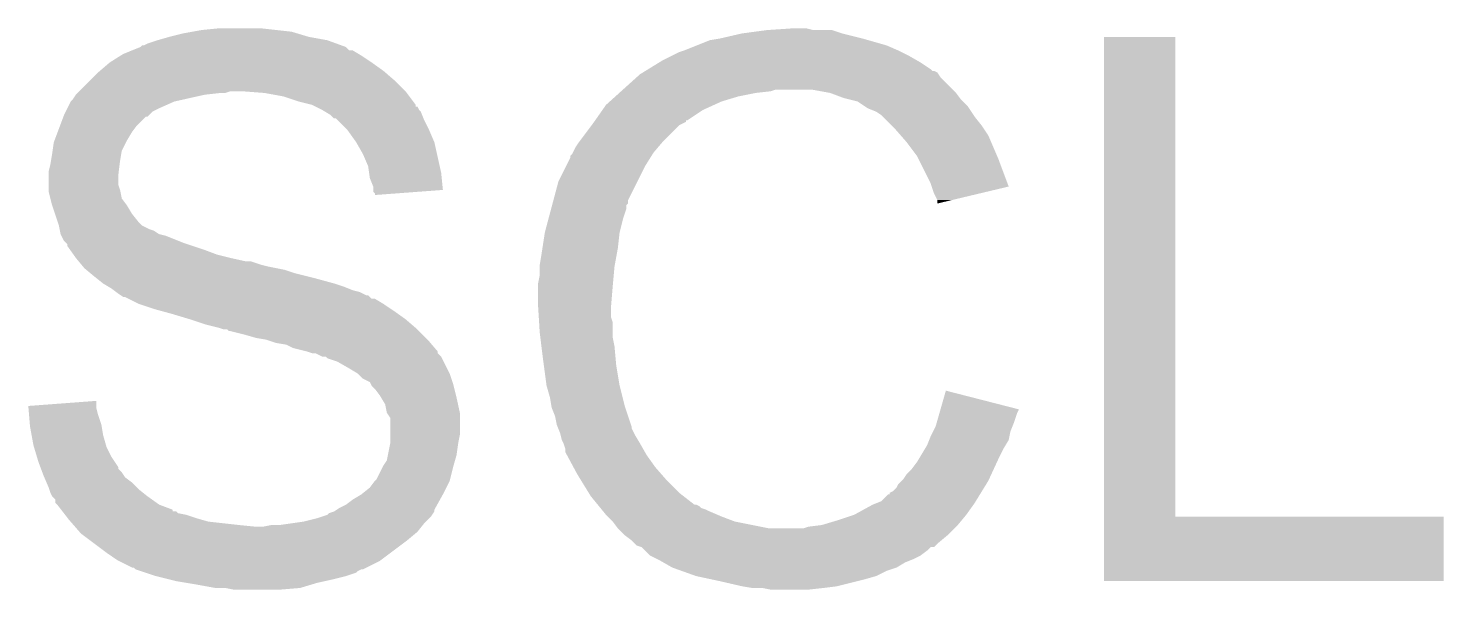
# Model space of a CAD drawing. Extents: x -1.4 to 24.2, y -3.9 to 40.3.
# Drawn here: x 19.101 to 21.217, y 25.489 to 26.327 of the extents above; entities that cross this region are included whole.
import ezdxf

# ---------------------------------------------------------------- set-up
doc = ezdxf.new("R2010")
doc.units = 0
doc.layers.add('USBI2CCLICK_V102A_GTO', color=14, linetype='CONTINUOUS')

msp = doc.modelspace()

# ---------------------------------------------------------------- linework, layer by layer
at = {"layer": 'USBI2CCLICK_V102A_GTO'}
for points in [[(19.33194, 26.31948), (19.345908, 26.32202), (19.502968, 26.31948), (19.494502, 26.32202)], [(19.345908, 26.32202), (19.359878, 26.32456), (19.494502, 26.32202), (19.471642, 26.32456)], [(19.359878, 26.32456), (19.385278, 26.3271), (19.471642, 26.32456), (19.44878, 26.3271)], [(20.167614, 26.319482), (20.205684, 26.324558), (20.31746, 26.319482), (20.302222, 26.324558)], [(20.205684, 26.324558), (20.2057, 26.32456), (20.302222, 26.324558), (20.274282, 26.32456)], [(20.2057, 26.32456), (20.243798, 26.3271), (20.274282, 26.32456), (20.264118, 26.3271)], [(19.26844, 26.299164), (19.270986, 26.3017), (19.57576, 26.299164), (19.568786, 26.3017)], [(19.270986, 26.3017), (19.273524, 26.301702), (19.568786, 26.3017), (19.56878, 26.301702)], [(19.273524, 26.301702), (19.278602, 26.30424), (19.56878, 26.301702), (19.561802, 26.30424)], [(19.278602, 26.30424), (19.293834, 26.309318), (19.561802, 26.30424), (19.54784, 26.309318)], [(19.293834, 26.309318), (19.29384, 26.30932), (19.54784, 26.309318), (19.54783, 26.30932)], [(19.29384, 26.30932), (19.31162, 26.3144), (19.54783, 26.30932), (19.5199, 26.3144)], [(19.31162, 26.3144), (19.33194, 26.31948), (19.5199, 26.3144), (19.502968, 26.31948)], [(20.08124, 26.29408), (20.10029, 26.3017), (20.40128, 26.29408), (20.383502, 26.3017)], [(20.10029, 26.3017), (20.119342, 26.30932), (20.383502, 26.3017), (20.356832, 26.30932)], [(20.119342, 26.30932), (20.13458, 26.31186), (20.356832, 26.30932), (20.34794, 26.31186)], [(20.13458, 26.31186), (20.1676, 26.31948), (20.34794, 26.31186), (20.317468, 26.31948)], [(20.1676, 26.31948), (20.167614, 26.319482), (20.317468, 26.31948), (20.31746, 26.319482)], [(20.708622, 25.59812), (20.70864, 26.314378), (20.815322, 25.59812), (20.8153, 26.314378)], [(20.70864, 26.314378), (20.708642, 26.3144), (20.8153, 26.314378), (20.708642, 26.3144)], [(19.222722, 26.2763), (19.238978, 26.286462), (19.61388, 26.2763), (19.59864, 26.286462)], [(19.238978, 26.286462), (19.24304, 26.289), (19.59864, 26.286462), (19.59441, 26.289)], [(19.24304, 26.289), (19.25573, 26.294078), (19.59441, 26.289), (19.585944, 26.294078)], [(19.25573, 26.294078), (19.255734, 26.29408), (19.585944, 26.294078), (19.580866, 26.29408)], [(19.255734, 26.29408), (19.26842, 26.299156), (19.580866, 26.29408), (19.57578, 26.299156)], [(19.26842, 26.299156), (19.26844, 26.299164), (19.57578, 26.299156), (19.57576, 26.299164)], [(20.044092, 26.2763), (20.04822, 26.27884), (20.4343, 26.2763), (20.429856, 26.27884)], [(20.04822, 26.27884), (20.06346, 26.28646), (20.429856, 26.27884), (20.416518, 26.28646)], [(20.06346, 26.28646), (20.073622, 26.29154), (20.416518, 26.28646), (20.40636, 26.29154)], [(20.073622, 26.29154), (20.08124, 26.29408), (20.40636, 26.29154), (20.40128, 26.29408)], [(19.192242, 26.248362), (19.20494, 26.26106), (19.64944, 26.248362), (19.634624, 26.26106)], [(19.20494, 26.26106), (19.207902, 26.2636), (19.634624, 26.26106), (19.63166, 26.2636)], [(19.207902, 26.2636), (19.222722, 26.2763), (19.63166, 26.2636), (19.61388, 26.2763)], [(20.009552, 26.253438), (20.015202, 26.258522), (20.464782, 26.253438), (20.461392, 26.258522)], [(20.015202, 26.258522), (20.019318, 26.261056), (20.461392, 26.258522), (20.4597, 26.261056)], [(20.019318, 26.261056), (20.02345, 26.263598), (20.4597, 26.261056), (20.454624, 26.263598)], [(20.02345, 26.263598), (20.023454, 26.2636), (20.454624, 26.263598), (20.452086, 26.2636)], [(20.023454, 26.2636), (20.027578, 26.266138), (20.452086, 26.2636), (20.449542, 26.266138)], [(20.027578, 26.266138), (20.044092, 26.2763), (20.449542, 26.266138), (20.4343, 26.2763)], [(19.177, 26.23312), (19.192242, 26.248362), (19.66468, 26.23312), (19.64944, 26.248362)], [(19.9898, 26.23566), (20.009552, 26.253438), (20.48256, 26.23566), (20.464782, 26.253438)], [(19.15922, 26.20772), (19.1643, 26.217878), (19.29638, 26.20772), (19.319238, 26.217878)], [(19.1643, 26.217878), (19.164302, 26.21788), (19.319238, 26.217878), (19.319246, 26.21788)], [(19.164302, 26.21788), (19.16684, 26.22042), (19.319246, 26.21788), (19.330674, 26.22042)], [(19.16684, 26.22042), (19.17192, 26.22804), (19.330674, 26.22042), (19.36496, 26.22804)], [(19.17192, 26.22804), (19.171922, 26.228042), (19.36496, 26.22804), (19.364978, 26.228042)], [(19.171922, 26.228042), (19.17446, 26.23058), (19.364978, 26.228042), (19.38782, 26.23058)], [(19.17446, 26.23058), (19.176998, 26.233118), (19.395436, 26.23058), (19.403058, 26.233118)], [(19.176998, 26.233118), (19.177, 26.23312), (19.403058, 26.233118), (19.420842, 26.23312)], [(19.420868, 26.233118), (19.420842, 26.23312), (19.66468, 26.233118), (19.66468, 26.23312)], [(19.45386, 26.23058), (19.420868, 26.233118), (19.666584, 26.23058), (19.66468, 26.233118)], [(19.4818, 26.2255), (19.45386, 26.23058), (19.670394, 26.2255), (19.666584, 26.23058)], [(19.504662, 26.21788), (19.4818, 26.2255), (19.676108, 26.21788), (19.670394, 26.2255)], [(19.524978, 26.212802), (19.504662, 26.21788), (19.679916, 26.212802), (19.676108, 26.21788)], [(19.964402, 26.2128), (19.970046, 26.21788), (20.125944, 26.2128), (20.13712, 26.21788)], [(19.970046, 26.21788), (19.978512, 26.2255), (20.13712, 26.21788), (20.16252, 26.2255)], [(19.978512, 26.2255), (19.984156, 26.23058), (20.16252, 26.2255), (20.187922, 26.23058)], [(19.984156, 26.23058), (19.986978, 26.23312), (20.187922, 26.23058), (20.210778, 26.23312)], [(19.986978, 26.23312), (19.989798, 26.235658), (20.210778, 26.23312), (20.218398, 26.235658)], [(19.989798, 26.235658), (19.9898, 26.23566), (20.218398, 26.235658), (20.271738, 26.23566)], [(20.299678, 26.23058), (20.271738, 26.23566), (20.48764, 26.23058), (20.48256, 26.23566)], [(20.299684, 26.230578), (20.299678, 26.23058), (20.48764, 26.230578), (20.48764, 26.23058)], [(20.319998, 26.222962), (20.299684, 26.230578), (20.493356, 26.222962), (20.48764, 26.230578)], [(20.330166, 26.22042), (20.319998, 26.222962), (20.495262, 26.22042), (20.493356, 26.222962)], [(20.340318, 26.217882), (20.330166, 26.22042), (20.4978, 26.217882), (20.495262, 26.22042)], [(20.351752, 26.21026), (20.340318, 26.217882), (20.50542, 26.21026), (20.4978, 26.217882)], [(19.148424, 26.182318), (19.153184, 26.195014), (19.26336, 26.182318), (19.276054, 26.195014)], [(19.153184, 26.195014), (19.153186, 26.19502), (19.276054, 26.195014), (19.278594, 26.19502)], [(19.153186, 26.19502), (19.15414, 26.19756), (19.278594, 26.19502), (19.281136, 26.19756)], [(19.15414, 26.19756), (19.156678, 26.202638), (19.281136, 26.19756), (19.28622, 26.202638)], [(19.156678, 26.202638), (19.15922, 26.20772), (19.28622, 26.202638), (19.29638, 26.20772)], [(19.52499, 26.212796), (19.524978, 26.212802), (19.67992, 26.212796), (19.679916, 26.212802)], [(19.530062, 26.21026), (19.52499, 26.212796), (19.679942, 26.21026), (19.67992, 26.212796)], [(19.53009, 26.210246), (19.530062, 26.21026), (19.682466, 26.210246), (19.679942, 26.21026)], [(19.54022, 26.20518), (19.53009, 26.210246), (19.685002, 26.20518), (19.682466, 26.210246)], [(19.544462, 26.202636), (19.54022, 26.20518), (19.68754, 26.202636), (19.685002, 26.20518)], [(19.552918, 26.197562), (19.544462, 26.202636), (19.689572, 26.197562), (19.68754, 26.202636)], [(19.557994, 26.192486), (19.552918, 26.197562), (19.691602, 26.192486), (19.689572, 26.197562)], [(19.948398, 26.18994), (19.959064, 26.205178), (20.086316, 26.18994), (20.109178, 26.205178)], [(19.959064, 26.205178), (19.964402, 26.2128), (20.109178, 26.205178), (20.125944, 26.2128)], [(20.355558, 26.207722), (20.351752, 26.21026), (20.507112, 26.207722), (20.50542, 26.21026)], [(20.36826, 26.20264), (20.355558, 26.207722), (20.5105, 26.20264), (20.507112, 26.207722)], [(20.37588, 26.19756), (20.36826, 26.20264), (20.513888, 26.19756), (20.5105, 26.20264)], [(20.378422, 26.19502), (20.37588, 26.19756), (20.51558, 26.19502), (20.513888, 26.19756)], [(20.391122, 26.18232), (20.378422, 26.19502), (20.52574, 26.18232), (20.51558, 26.19502)], [(19.144614, 26.172158), (19.148424, 26.182318), (19.255738, 26.172158), (19.26336, 26.182318)], [(19.560534, 26.19248), (19.557994, 26.192486), (19.691604, 26.19248), (19.691602, 26.192486)], [(19.563076, 26.18994), (19.560534, 26.19248), (19.69262, 26.18994), (19.691604, 26.19248)], [(19.578318, 26.174702), (19.563076, 26.18994), (19.70024, 26.174702), (19.69262, 26.18994)], [(19.57832, 26.1747), (19.578318, 26.174702), (19.70024, 26.1747), (19.70024, 26.174702)], [(19.59102, 26.156922), (19.57832, 26.1747), (19.70786, 26.156922), (19.70024, 26.1747)], [(19.925664, 26.15946), (19.942808, 26.182318), (20.05076, 26.15946), (20.07362, 26.182318)], [(19.942808, 26.182318), (19.946614, 26.187394), (20.07362, 26.182318), (20.083766, 26.187394)], [(19.946614, 26.187394), (19.94662, 26.1874), (20.083766, 26.187394), (20.083766, 26.1874)], [(19.94662, 26.1874), (19.948382, 26.189918), (20.083766, 26.1874), (20.08378, 26.189918)], [(19.948382, 26.189918), (19.948398, 26.18994), (20.08378, 26.189918), (20.086316, 26.18994)], [(20.396202, 26.17724), (20.391122, 26.18232), (20.529128, 26.17724), (20.52574, 26.18232)], [(20.405092, 26.16708), (20.396202, 26.17724), (20.5359, 26.16708), (20.529128, 26.17724)], [(19.137084, 26.144218), (19.138902, 26.156924), (19.2405, 26.144218), (19.246852, 26.156924)], [(19.138902, 26.156924), (19.139852, 26.15946), (19.246852, 26.156924), (19.24812, 26.15946)], [(19.139852, 26.15946), (19.144614, 26.172158), (19.24812, 26.15946), (19.255738, 26.172158)], [(19.591024, 26.156918), (19.59102, 26.156922), (19.70786, 26.156918), (19.70786, 26.156922)], [(19.60118, 26.139142), (19.591024, 26.156918), (19.711812, 26.139142), (19.70786, 26.156918)], [(19.918682, 26.149302), (19.92376, 26.15692), (20.042054, 26.149302), (20.048582, 26.15692)], [(19.92376, 26.15692), (19.925664, 26.15946), (20.048582, 26.15692), (20.05076, 26.15946)], [(20.41398, 26.15692), (20.405092, 26.16708), (20.540256, 26.15692), (20.5359, 26.16708)], [(20.429218, 26.1366), (20.41398, 26.15692), (20.548964, 26.1366), (20.540256, 26.15692)], [(19.134666, 26.12898), (19.13636, 26.13914), (19.23796, 26.12898), (19.239652, 26.13914)], [(19.13636, 26.13914), (19.137084, 26.144218), (19.239652, 26.13914), (19.2405, 26.144218)], [(19.608798, 26.121362), (19.60118, 26.139142), (19.715762, 26.121362), (19.711812, 26.139142)], [(19.904708, 26.12136), (19.91106, 26.134064), (20.022822, 26.12136), (20.03076, 26.134064)], [(19.91106, 26.134064), (19.911066, 26.136606), (20.03076, 26.134064), (20.03235, 26.136606)], [(19.911066, 26.136606), (19.913602, 26.139144), (20.03235, 26.136606), (20.033936, 26.139144)], [(19.913602, 26.139144), (19.914868, 26.141678), (20.033936, 26.139144), (20.03552, 26.141678)], [(19.914868, 26.141678), (19.918682, 26.149302), (20.03552, 26.141678), (20.042054, 26.149302)], [(20.43176, 26.13152), (20.429218, 26.1366), (20.55114, 26.13152), (20.548964, 26.1366)], [(20.44954, 26.09596), (20.43176, 26.13152), (20.564454, 26.09596), (20.55114, 26.13152)], [(19.13128, 26.113742), (19.13382, 26.1239), (19.236054, 26.113742), (19.237324, 26.1239)], [(19.13128, 26.108658), (19.13128, 26.113742), (19.23542, 26.108658), (19.236054, 26.113742)], [(19.13382, 26.1239), (19.134666, 26.12898), (19.237324, 26.1239), (19.23796, 26.12898)], [(19.610252, 26.111198), (19.608798, 26.121362), (19.71802, 26.111198), (19.715762, 26.121362)], [(19.61134, 26.103584), (19.610252, 26.111198), (19.718776, 26.103584), (19.71802, 26.111198)], [(19.89328, 26.0985), (19.904708, 26.12136), (20.011392, 26.0985), (20.022822, 26.12136)], [(19.13128, 26.093418), (19.13128, 26.108658), (19.235422, 26.093418), (19.23542, 26.108658)], [(19.13128, 26.085798), (19.13128, 26.093418), (19.23796, 26.085798), (19.235422, 26.093418)], [(19.616418, 26.090884), (19.61134, 26.103584), (19.720034, 26.090884), (19.718776, 26.103584)], [(19.61642, 26.085798), (19.616418, 26.090884), (19.720538, 26.085798), (19.720034, 26.090884)], [(19.885828, 26.070556), (19.89328, 26.0985), (19.99742, 26.070556), (20.011392, 26.0985)], [(20.451236, 26.090874), (20.44954, 26.09596), (20.566356, 26.090874), (20.564454, 26.09596)], [(20.45462, 26.080722), (20.451236, 26.090874), (20.52367, 26.080722), (20.566356, 26.090874)], [(19.13128, 26.083262), (19.13128, 26.085798), (19.238468, 26.083262), (19.23796, 26.085798)], [(19.133824, 26.073096), (19.13128, 26.083262), (19.240502, 26.073096), (19.238468, 26.083262)], [(19.136362, 26.06294), (19.133824, 26.073096), (19.248122, 26.06294), (19.240502, 26.073096)], [(19.61642, 26.083266), (19.61642, 26.085798), (19.686668, 26.083266), (19.720538, 26.085798)], [(19.618954, 26.080726), (19.61642, 26.083266), (19.652694, 26.080726), (19.686668, 26.083266)], [(19.61896, 26.078204), (19.618954, 26.080726), (19.61896, 26.078204), (19.652694, 26.080726)], [(19.884472, 26.065474), (19.885828, 26.070556), (19.997414, 26.065474), (19.99742, 26.070556)], [(20.459698, 26.070564), (20.45462, 26.080722), (20.480958, 26.070564), (20.52367, 26.080722)], [(20.4597, 26.065508), (20.459698, 26.070564), (20.4597, 26.065508), (20.480958, 26.070564)], [(19.136364, 26.062938), (19.136362, 26.06294), (19.248122, 26.062938), (19.248122, 26.06294)], [(19.140594, 26.05024), (19.136364, 26.062938), (19.25574, 26.05024), (19.248122, 26.062938)], [(19.144826, 26.03754), (19.140594, 26.05024), (19.2659, 26.03754), (19.25574, 26.05024)], [(19.878378, 26.04262), (19.88244, 26.057858), (19.989802, 26.04262), (19.994878, 26.057858)], [(19.88244, 26.057858), (19.883794, 26.062934), (19.994878, 26.057858), (19.99488, 26.062934)], [(19.883794, 26.062934), (19.884472, 26.065474), (19.99488, 26.062934), (19.997414, 26.065474)], [(19.146518, 26.03246), (19.144826, 26.03754), (19.270982, 26.03246), (19.2659, 26.03754)], [(19.14652, 26.032458), (19.146518, 26.03246), (19.270984, 26.032458), (19.270982, 26.03246)], [(19.147536, 26.02738), (19.14652, 26.032458), (19.281142, 26.02738), (19.270984, 26.032458)], [(19.148044, 26.024838), (19.147536, 26.02738), (19.288764, 26.024838), (19.281142, 26.02738)], [(19.14906, 26.019762), (19.148044, 26.024838), (19.296378, 26.019762), (19.288764, 26.024838)], [(19.87296, 26.022302), (19.878378, 26.04262), (19.98472, 26.022302), (19.989802, 26.04262)], [(19.149062, 26.019758), (19.14906, 26.019762), (19.296382, 26.019758), (19.296378, 26.019762)], [(19.150332, 26.017218), (19.149062, 26.019758), (19.306542, 26.017218), (19.296382, 26.019758)], [(19.154138, 26.009604), (19.150332, 26.017218), (19.325578, 26.009604), (19.306542, 26.017218)], [(19.156682, 26.00706), (19.154138, 26.009604), (19.331938, 26.00706), (19.325578, 26.009604)], [(19.159214, 26.004526), (19.156682, 26.00706), (19.339542, 26.004526), (19.331938, 26.00706)], [(19.15922, 26.001984), (19.159214, 26.004526), (19.347168, 26.001984), (19.339542, 26.004526)], [(19.869442, 25.99944), (19.872958, 26.022298), (19.98218, 25.99944), (19.98472, 26.022298)], [(19.872958, 26.022298), (19.87296, 26.022302), (19.98472, 26.022298), (19.98472, 26.022302)], [(19.162852, 25.9969), (19.15922, 26.001984), (19.36242, 25.9969), (19.347168, 26.001984)], [(19.168294, 25.98928), (19.162852, 25.9969), (19.382742, 25.98928), (19.36242, 25.9969)], [(19.17192, 25.9842), (19.168294, 25.98928), (19.40306, 25.9842), (19.382742, 25.98928)], [(19.176154, 25.97912), (19.17192, 25.9842), (19.425922, 25.97912), (19.40306, 25.9842)], [(19.86534, 25.974042), (19.86788, 25.98928), (19.97756, 25.974042), (19.980332, 25.98928)], [(19.86788, 25.98928), (19.869442, 25.99944), (19.980332, 25.98928), (19.98218, 25.99944)], [(19.176156, 25.979118), (19.176154, 25.97912), (19.433542, 25.979118), (19.425922, 25.97912)], [(19.180386, 25.974042), (19.176156, 25.979118), (19.44878, 25.974042), (19.433542, 25.979118)], [(19.182504, 25.9715), (19.180386, 25.974042), (19.45894, 25.9715), (19.44878, 25.974042)], [(19.184618, 25.968962), (19.182504, 25.9715), (19.471626, 25.968962), (19.45894, 25.9715)], [(19.187672, 25.966418), (19.184618, 25.968962), (19.48434, 25.966418), (19.471626, 25.968962)], [(19.193762, 25.961342), (19.187672, 25.966418), (19.49958, 25.961342), (19.48434, 25.966418)], [(19.19986, 25.95626), (19.193762, 25.961342), (19.519904, 25.95626), (19.49958, 25.961342)], [(19.86534, 25.971502), (19.86534, 25.974042), (19.9771, 25.971502), (19.97756, 25.974042)], [(19.86534, 25.958802), (19.86534, 25.971502), (19.975944, 25.958802), (19.9771, 25.971502)], [(19.203036, 25.95372), (19.19986, 25.95626), (19.53006, 25.95372), (19.519904, 25.95626)], [(19.21256, 25.9461), (19.203036, 25.95372), (19.558, 25.9461), (19.53006, 25.95372)], [(19.221028, 25.94102), (19.21256, 25.9461), (19.57324, 25.94102), (19.558, 25.9461)], [(19.225258, 25.938482), (19.221028, 25.94102), (19.579586, 25.938482), (19.57324, 25.94102)], [(19.8628, 25.946102), (19.86534, 25.958802), (19.97479, 25.946102), (19.975944, 25.958802)], [(19.8628, 25.94356), (19.8628, 25.946102), (19.97456, 25.94356), (19.97479, 25.946102)], [(19.8628, 25.913082), (19.8628, 25.94356), (19.97202, 25.913082), (19.97456, 25.94356)], [(19.228648, 25.93594), (19.225258, 25.938482), (19.585942, 25.93594), (19.579586, 25.938482)], [(19.232034, 25.9334), (19.228648, 25.93594), (19.596102, 25.9334), (19.585942, 25.93594)], [(19.23542, 25.93086), (19.232034, 25.9334), (19.601184, 25.93086), (19.596102, 25.9334)], [(19.23923, 25.92832), (19.23542, 25.93086), (19.606264, 25.92832), (19.601184, 25.93086)], [(19.23924, 25.928314), (19.23923, 25.92832), (19.608806, 25.928314), (19.606264, 25.92832)], [(19.243034, 25.925784), (19.23924, 25.928314), (19.61134, 25.925784), (19.608806, 25.928314)], [(19.245576, 25.92578), (19.243034, 25.925784), (19.611344, 25.92578), (19.61134, 25.925784)], [(19.250658, 25.92324), (19.245576, 25.92578), (19.613886, 25.92324), (19.611344, 25.92578)], [(19.250662, 25.923238), (19.250658, 25.92324), (19.618964, 25.923238), (19.613886, 25.92324)], [(19.265896, 25.915622), (19.250662, 25.923238), (19.63166, 25.915622), (19.618964, 25.923238)], [(19.2659, 25.91562), (19.265896, 25.915622), (19.631664, 25.91562), (19.63166, 25.915622)], [(19.28876, 25.908), (19.2659, 25.91562), (19.643092, 25.908), (19.631664, 25.91562)], [(19.298074, 25.90546), (19.28876, 25.908), (19.6469, 25.90546), (19.643092, 25.908)], [(19.3167, 25.90038), (19.298074, 25.90546), (19.654012, 25.90038), (19.6469, 25.90546)], [(19.3421, 25.89276), (19.3167, 25.90038), (19.66468, 25.89276), (19.654012, 25.90038)], [(19.8628, 25.913078), (19.8628, 25.913082), (19.972022, 25.913078), (19.97202, 25.913082)], [(19.863912, 25.895298), (19.8628, 25.913078), (19.972022, 25.895298), (19.972022, 25.913078)], [(19.364962, 25.88514), (19.3421, 25.89276), (19.673572, 25.88514), (19.66468, 25.89276)], [(19.38528, 25.880058), (19.364962, 25.88514), (19.679502, 25.880058), (19.673572, 25.88514)], [(19.392898, 25.877522), (19.38528, 25.880058), (19.68246, 25.877522), (19.679502, 25.880058)], [(19.397974, 25.87752), (19.392898, 25.877522), (19.682462, 25.87752), (19.68246, 25.877522)], [(19.400514, 25.874986), (19.397974, 25.87752), (19.684996, 25.874986), (19.682462, 25.87752)], [(19.864388, 25.887676), (19.863912, 25.895298), (19.97456, 25.887676), (19.972022, 25.895298)], [(19.86534, 25.87244), (19.864388, 25.887676), (19.97456, 25.87244), (19.97456, 25.887676)], [(19.403058, 25.87498), (19.400514, 25.874986), (19.685002, 25.87498), (19.684996, 25.874986)], [(19.42338, 25.8699), (19.403058, 25.87498), (19.690082, 25.8699), (19.685002, 25.87498)], [(19.441158, 25.86482), (19.42338, 25.8699), (19.695162, 25.86482), (19.690082, 25.8699)], [(19.4564, 25.86228), (19.441158, 25.86482), (19.6977, 25.86228), (19.695162, 25.86482)], [(19.471638, 25.857202), (19.4564, 25.86228), (19.702052, 25.857202), (19.6977, 25.86228)], [(19.486878, 25.85466), (19.471638, 25.857202), (19.70423, 25.85466), (19.702052, 25.857202)], [(19.866294, 25.864818), (19.86534, 25.87244), (19.97456, 25.864818), (19.97456, 25.87244)], [(19.86788, 25.85212), (19.866294, 25.864818), (19.9771, 25.85212), (19.97456, 25.864818)], [(19.497038, 25.84958), (19.486878, 25.85466), (19.708584, 25.84958), (19.70423, 25.85466)], [(19.51736, 25.844498), (19.497038, 25.84958), (19.712938, 25.844498), (19.708584, 25.84958)], [(19.517374, 25.844494), (19.51736, 25.844498), (19.71294, 25.844494), (19.712938, 25.844498)], [(19.524978, 25.841962), (19.517374, 25.844494), (19.712946, 25.841962), (19.71294, 25.844494)], [(19.530056, 25.84196), (19.524978, 25.841962), (19.712946, 25.84196), (19.712946, 25.841962)], [(19.53007, 25.841954), (19.530056, 25.84196), (19.712946, 25.841954), (19.712946, 25.84196)], [(19.540216, 25.836882), (19.53007, 25.841954), (19.718018, 25.836882), (19.712946, 25.841954)], [(19.545294, 25.83688), (19.540216, 25.836882), (19.71802, 25.83688), (19.718018, 25.836882)], [(19.5453, 25.836876), (19.545294, 25.83688), (19.718022, 25.836876), (19.71802, 25.83688)], [(19.547838, 25.834344), (19.5453, 25.836876), (19.719288, 25.834344), (19.718022, 25.836876)], [(19.563078, 25.82926), (19.547838, 25.834344), (19.72183, 25.82926), (19.719288, 25.834344)], [(19.87042, 25.8318), (19.86788, 25.85212), (19.978948, 25.8318), (19.9771, 25.85212)], [(19.58086, 25.8191), (19.563078, 25.82926), (19.72691, 25.8191), (19.72183, 25.82926)], [(19.593558, 25.811482), (19.58086, 25.8191), (19.73072, 25.811482), (19.72691, 25.8191)], [(19.871438, 25.82418), (19.87042, 25.8318), (19.97964, 25.82418), (19.978948, 25.8318)], [(19.8755, 25.793702), (19.871438, 25.82418), (19.98472, 25.793702), (19.97964, 25.82418)], [(19.593564, 25.811478), (19.593558, 25.811482), (19.73072, 25.811478), (19.73072, 25.811482)], [(19.60118, 25.803862), (19.593564, 25.811478), (19.73326, 25.803862), (19.73072, 25.811478)], [(19.611334, 25.798782), (19.60118, 25.803862), (19.734952, 25.798782), (19.73326, 25.803862)], [(19.612608, 25.79624), (19.611334, 25.798782), (19.735798, 25.79624), (19.734952, 25.798782)], [(19.613878, 25.793704), (19.612608, 25.79624), (19.736434, 25.793704), (19.735798, 25.79624)], [(19.618958, 25.78862), (19.613878, 25.793704), (19.737704, 25.78862), (19.736434, 25.793704)], [(19.875502, 25.7937), (19.8755, 25.793702), (19.98472, 25.7937), (19.98472, 25.793702)], [(19.88058, 25.775922), (19.875502, 25.7937), (19.989166, 25.775922), (19.98472, 25.7937)], [(19.100802, 25.763198), (19.2024, 25.770816), (19.2024, 25.763198), (19.2024, 25.770816)], [(19.62658, 25.77846), (19.618958, 25.78862), (19.740246, 25.77846), (19.737704, 25.78862)], [(19.628106, 25.77592), (19.62658, 25.77846), (19.74088, 25.77592), (19.740246, 25.77846)], [(19.6342, 25.765762), (19.628106, 25.77592), (19.743138, 25.765762), (19.74088, 25.77592)], [(19.882698, 25.763222), (19.88058, 25.775922), (19.99234, 25.763222), (19.989166, 25.775922)], [(20.46442, 25.758116), (20.47242, 25.786076), (20.58161, 25.758116), (20.47242, 25.786076)], [(19.101012, 25.760678), (19.100802, 25.763198), (19.2024, 25.760678), (19.2024, 25.763198)], [(19.10186, 25.750522), (19.101012, 25.760678), (19.20494, 25.750522), (19.2024, 25.760678)], [(19.10313, 25.73528), (19.10186, 25.750522), (19.21002, 25.73528), (19.20494, 25.750522)], [(19.636738, 25.753062), (19.6342, 25.765762), (19.74596, 25.753062), (19.743138, 25.765762)], [(19.636742, 25.753058), (19.636738, 25.753062), (19.74596, 25.753058), (19.74596, 25.753062)], [(19.641816, 25.745446), (19.636742, 25.753058), (19.74596, 25.745446), (19.74596, 25.753058)], [(19.88312, 25.760682), (19.882698, 25.763222), (19.993188, 25.760682), (19.99234, 25.763222)], [(19.888198, 25.747982), (19.88312, 25.760682), (19.99742, 25.747982), (19.993188, 25.760682)], [(20.458614, 25.73782), (20.462974, 25.753058), (20.574, 25.73782), (20.57908, 25.753058)], [(20.462974, 25.753058), (20.46442, 25.758116), (20.57908, 25.753058), (20.58161, 25.758116)], [(19.10334, 25.732738), (19.10313, 25.73528), (19.210444, 25.732738), (19.21002, 25.73528)], [(19.10565, 25.720038), (19.10334, 25.732738), (19.21256, 25.720038), (19.210444, 25.732738)], [(19.64182, 25.720038), (19.641816, 25.745446), (19.74596, 25.720038), (19.74596, 25.745446)], [(19.89074, 25.735282), (19.888198, 25.747982), (20.001652, 25.735282), (19.99742, 25.747982)], [(19.891758, 25.732736), (19.89074, 25.735282), (20.0025, 25.732736), (20.001652, 25.735282)], [(19.892774, 25.730196), (19.891758, 25.732736), (20.002502, 25.730196), (20.0025, 25.732736)], [(19.895818, 25.722582), (19.892774, 25.730196), (20.00631, 25.722582), (20.002502, 25.730196)], [(20.453348, 25.725118), (20.457162, 25.732742), (20.56892, 25.725118), (20.571968, 25.732742)], [(20.457162, 25.732742), (20.458614, 25.73782), (20.571968, 25.732742), (20.574, 25.73782)], [(19.10842, 25.7048), (19.10565, 25.720038), (19.216916, 25.7048), (19.21256, 25.720038)], [(19.638264, 25.689558), (19.641818, 25.70734), (19.74088, 25.689558), (19.74342, 25.70734)], [(19.641818, 25.70734), (19.64182, 25.707342), (19.74342, 25.70734), (19.74342, 25.707342)], [(19.64182, 25.707342), (19.64182, 25.720038), (19.74342, 25.707342), (19.74596, 25.720038)], [(19.896454, 25.720042), (19.895818, 25.722582), (20.00758, 25.720042), (20.00631, 25.722582)], [(19.898358, 25.712422), (19.896454, 25.720042), (20.012152, 25.712422), (20.00758, 25.720042)], [(19.9009, 25.70734), (19.898358, 25.712422), (20.0152, 25.70734), (20.012152, 25.712422)], [(19.903438, 25.699722), (19.9009, 25.70734), (20.019554, 25.699722), (20.0152, 25.70734)], [(20.44446, 25.704798), (20.447506, 25.712418), (20.561806, 25.704798), (20.56638, 25.712418)], [(20.447506, 25.712418), (20.44954, 25.7175), (20.56638, 25.712418), (20.567396, 25.7175)], [(20.44954, 25.7175), (20.453348, 25.725118), (20.567396, 25.7175), (20.56892, 25.725118)], [(19.109182, 25.70226), (19.10842, 25.7048), (19.21764, 25.70226), (19.216916, 25.7048)], [(19.113756, 25.687018), (19.109182, 25.70226), (19.225262, 25.687018), (19.21764, 25.70226)], [(19.11604, 25.679398), (19.113756, 25.687018), (19.230342, 25.679398), (19.225262, 25.687018)], [(19.636742, 25.681942), (19.638264, 25.689558), (19.738702, 25.681942), (19.74088, 25.689558)], [(19.90344, 25.694646), (19.903438, 25.699722), (20.022454, 25.694646), (20.019554, 25.699722)], [(19.90618, 25.689558), (19.90344, 25.694646), (20.02536, 25.689558), (20.022454, 25.694646)], [(19.915752, 25.67178), (19.90618, 25.689558), (20.03806, 25.67178), (20.02536, 25.689558)], [(20.432268, 25.68448), (20.441412, 25.69972), (20.55114, 25.68448), (20.55876, 25.69972)], [(20.441412, 25.69972), (20.44446, 25.704798), (20.55876, 25.69972), (20.561806, 25.704798)], [(19.1189, 25.671776), (19.11604, 25.679398), (19.23542, 25.671776), (19.230342, 25.679398)], [(19.119852, 25.669234), (19.1189, 25.671776), (19.235426, 25.669234), (19.23542, 25.671776)], [(19.121756, 25.66416), (19.119852, 25.669234), (19.2405, 25.66416), (19.235426, 25.669234)], [(19.621502, 25.654004), (19.63039, 25.67178), (19.731356, 25.654004), (19.7358, 25.67178)], [(19.63039, 25.67178), (19.631662, 25.674322), (19.7358, 25.67178), (19.736526, 25.674322)], [(19.631662, 25.674322), (19.636742, 25.681942), (19.736526, 25.674322), (19.738702, 25.681942)], [(19.92122, 25.66162), (19.915752, 25.67178), (20.04695, 25.66162), (20.03806, 25.67178)], [(20.413982, 25.661622), (20.4216, 25.669242), (20.54059, 25.661622), (20.544106, 25.669242)], [(20.4216, 25.669242), (20.429222, 25.679402), (20.544106, 25.669242), (20.548796, 25.679402)], [(20.429222, 25.679402), (20.432268, 25.68448), (20.548796, 25.679402), (20.55114, 25.68448)], [(19.12366, 25.65908), (19.121756, 25.66416), (19.243888, 25.65908), (19.2405, 25.66416)], [(19.12475, 25.656538), (19.12366, 25.65908), (19.245582, 25.656538), (19.243888, 25.65908)], [(19.128016, 25.648918), (19.12475, 25.656538), (19.25574, 25.648918), (19.245582, 25.656538)], [(19.13128, 25.641298), (19.128016, 25.648918), (19.263362, 25.641298), (19.25574, 25.648918)], [(19.611342, 25.641302), (19.61896, 25.651458), (19.72564, 25.641302), (19.73072, 25.651458)], [(19.61896, 25.651458), (19.618962, 25.65146), (19.73072, 25.651458), (19.73072, 25.65146)], [(19.618962, 25.65146), (19.621502, 25.654004), (19.73072, 25.65146), (19.731356, 25.654004)], [(19.927474, 25.65146), (19.92122, 25.66162), (20.055838, 25.65146), (20.04695, 25.66162)], [(19.938414, 25.63368), (19.927474, 25.65146), (20.073622, 25.63368), (20.055838, 25.65146)], [(20.398742, 25.641304), (20.401282, 25.64638), (20.52965, 25.641304), (20.532772, 25.64638)], [(20.401282, 25.64638), (20.40636, 25.65146), (20.532772, 25.64638), (20.5359, 25.65146)], [(20.40636, 25.65146), (20.4089, 25.654), (20.5359, 25.65146), (20.537072, 25.654)], [(20.4089, 25.654), (20.413982, 25.661622), (20.537072, 25.654), (20.54059, 25.661622)], [(19.132128, 25.638758), (19.13128, 25.641298), (19.265902, 25.638758), (19.263362, 25.641298)], [(19.13382, 25.633682), (19.132128, 25.638758), (19.272248, 25.633682), (19.265902, 25.638758)], [(19.136358, 25.628604), (19.13382, 25.633682), (19.278596, 25.628604), (19.272248, 25.633682)], [(19.136362, 25.6286), (19.136358, 25.628604), (19.2786, 25.6286), (19.278596, 25.628604)], [(19.141434, 25.623526), (19.136362, 25.6286), (19.285704, 25.623526), (19.2786, 25.6286)], [(19.14144, 25.618446), (19.141434, 25.623526), (19.292816, 25.618446), (19.285704, 25.623526)], [(19.57578, 25.615902), (19.585942, 25.623522), (19.712096, 25.615902), (19.716328, 25.623522)], [(19.585942, 25.623522), (19.59864, 25.63114), (19.716328, 25.623522), (19.72056, 25.63114)], [(19.59864, 25.63114), (19.611342, 25.641302), (19.72056, 25.63114), (19.72564, 25.641302)], [(19.941538, 25.628602), (19.938414, 25.63368), (20.080152, 25.628602), (20.073622, 25.63368)], [(19.951932, 25.6159), (19.941538, 25.628602), (20.096484, 25.6159), (20.080152, 25.628602)], [(20.37588, 25.620984), (20.386046, 25.63114), (20.517146, 25.620984), (20.523394, 25.63114)], [(20.386046, 25.63114), (20.38858, 25.631162), (20.523394, 25.63114), (20.523408, 25.631162)], [(20.38858, 25.631162), (20.388594, 25.633686), (20.523408, 25.631162), (20.524962, 25.633686)], [(20.388594, 25.633686), (20.39366, 25.636222), (20.524962, 25.633686), (20.526522, 25.636222)], [(20.39366, 25.636222), (20.398742, 25.641304), (20.526522, 25.636222), (20.52965, 25.641304)], [(19.143978, 25.6159), (19.14144, 25.618446), (19.29638, 25.6159), (19.292816, 25.618446)], [(19.149918, 25.608264), (19.143978, 25.6159), (19.3167, 25.608264), (19.29638, 25.6159)], [(19.151882, 25.60574), (19.149918, 25.608264), (19.316722, 25.60574), (19.3167, 25.608264)], [(19.151886, 25.605734), (19.151882, 25.60574), (19.321786, 25.605734), (19.316722, 25.60574)], [(19.153858, 25.603198), (19.151886, 25.605734), (19.324324, 25.603198), (19.321786, 25.605734)], [(19.155834, 25.600658), (19.153858, 25.603198), (19.33702, 25.600658), (19.324324, 25.603198)], [(19.547842, 25.600664), (19.550384, 25.6032), (19.704474, 25.600664), (19.706166, 25.6032)], [(19.550384, 25.6032), (19.55798, 25.605734), (19.706166, 25.6032), (19.707856, 25.605734)], [(19.55798, 25.605734), (19.558004, 25.605742), (19.707856, 25.605734), (19.707856, 25.605742)], [(19.558004, 25.605742), (19.561802, 25.608274), (19.707856, 25.605742), (19.70786, 25.608274)], [(19.561802, 25.608274), (19.565622, 25.61082), (19.70786, 25.608274), (19.709274, 25.61082)], [(19.565622, 25.61082), (19.57578, 25.615902), (19.709274, 25.61082), (19.712096, 25.615902)], [(19.951934, 25.615898), (19.951932, 25.6159), (20.099024, 25.615898), (20.096484, 25.6159)], [(19.954012, 25.613358), (19.951934, 25.615898), (20.1041, 25.613358), (20.099024, 25.615898)], [(19.956088, 25.61082), (19.954012, 25.613358), (20.106644, 25.61082), (20.1041, 25.613358)], [(19.958166, 25.60828), (19.956088, 25.61082), (20.11426, 25.60828), (20.106644, 25.61082)], [(19.960244, 25.60574), (19.958166, 25.60828), (20.11934, 25.60574), (20.11426, 25.60828)], [(19.9644, 25.60066), (19.960244, 25.60574), (20.131194, 25.60066), (20.11934, 25.60574)], [(20.335242, 25.60066), (20.36318, 25.6159), (20.50288, 25.60066), (20.513766, 25.6159)], [(20.36318, 25.6159), (20.36953, 25.618442), (20.513766, 25.6159), (20.515582, 25.618442)], [(20.36953, 25.618442), (20.37588, 25.620984), (20.515582, 25.618442), (20.517146, 25.620984)], [(19.159784, 25.59558), (19.155834, 25.600658), (19.35226, 25.59558), (19.33702, 25.600658)], [(19.16176, 25.593038), (19.159784, 25.59558), (19.36116, 25.593038), (19.35226, 25.59558)], [(19.163982, 25.5905), (19.16176, 25.593038), (19.370042, 25.5905), (19.36116, 25.593038)], [(19.168426, 25.58542), (19.163982, 25.5905), (19.41576, 25.58542), (19.370042, 25.5905)], [(19.17065, 25.58288), (19.168426, 25.58542), (19.441158, 25.58288), (19.41576, 25.58542)], [(19.177318, 25.575258), (19.17065, 25.58288), (19.682458, 25.575258), (19.688554, 25.58288)], [(19.451322, 25.58288), (19.464022, 25.58542), (19.688554, 25.58288), (19.690586, 25.58542)], [(19.47672, 25.58542), (19.494486, 25.587958), (19.690586, 25.58542), (19.692618, 25.587958)], [(19.494486, 25.587958), (19.51228, 25.5905), (19.692618, 25.587958), (19.69516, 25.5905)], [(19.51228, 25.5905), (19.532598, 25.59558), (19.69516, 25.5905), (19.70024, 25.59558)], [(19.532598, 25.59558), (19.540208, 25.598118), (19.70024, 25.59558), (19.702778, 25.598118)], [(19.540208, 25.598118), (19.547842, 25.600664), (19.702778, 25.598118), (19.704474, 25.600664)], [(19.96694, 25.59812), (19.9644, 25.60066), (20.13712, 25.59812), (20.131194, 25.60066)], [(19.974558, 25.5905), (19.96694, 25.59812), (20.157442, 25.5905), (20.13712, 25.59812)], [(19.98218, 25.580342), (19.974558, 25.5905), (20.208232, 25.580342), (20.157442, 25.5905)], [(19.982182, 25.58034), (19.98218, 25.580342), (20.208242, 25.58034), (20.208232, 25.580342)], [(19.99234, 25.570182), (19.982182, 25.58034), (20.474942, 25.570182), (20.4851, 25.58034)], [(20.208242, 25.58034), (20.259042, 25.580342), (20.4851, 25.58034), (20.485102, 25.580342)], [(20.259042, 25.580342), (20.266662, 25.58288), (20.485102, 25.580342), (20.48764, 25.58288)], [(20.266662, 25.58288), (20.286982, 25.58542), (20.48764, 25.58288), (20.49018, 25.58542)], [(20.286982, 25.58542), (20.286988, 25.585422), (20.49018, 25.58542), (20.490182, 25.585422)], [(20.286988, 25.585422), (20.31238, 25.59304), (20.490182, 25.585422), (20.49653, 25.59304)], [(20.31238, 25.59304), (20.335242, 25.60066), (20.49653, 25.59304), (20.50288, 25.60066)], [(20.70862, 25.501622), (20.708622, 25.598098), (21.216598, 25.501622), (21.21662, 25.598098)], [(20.708622, 25.598098), (20.708622, 25.59812), (21.21662, 25.598098), (20.815322, 25.59812)], [(19.179538, 25.57272), (19.177318, 25.575258), (19.679412, 25.57272), (19.682458, 25.575258)], [(19.193086, 25.56256), (19.179538, 25.57272), (19.66722, 25.56256), (19.679412, 25.57272)], [(19.22018, 25.54224), (19.193086, 25.56256), (19.640124, 25.54224), (19.66722, 25.56256)], [(19.992344, 25.57018), (19.99234, 25.570182), (20.47494, 25.57018), (20.474942, 25.570182)], [(20.002498, 25.56256), (19.992344, 25.57018), (20.465794, 25.56256), (20.47494, 25.57018)], [(20.00758, 25.557482), (20.002498, 25.56256), (20.459702, 25.557482), (20.465794, 25.56256)], [(19.235418, 25.532082), (19.22018, 25.54224), (19.62658, 25.532082), (19.640124, 25.54224)], [(20.010118, 25.554944), (20.00758, 25.557482), (20.45716, 25.554944), (20.459702, 25.557482)], [(20.017736, 25.5524), (20.010118, 25.554944), (20.454614, 25.5524), (20.45716, 25.554944)], [(20.017744, 25.552394), (20.017736, 25.5524), (20.449534, 25.552394), (20.454614, 25.5524)], [(20.02282, 25.54732), (20.017744, 25.552394), (20.444458, 25.54732), (20.449534, 25.552394)], [(20.03044, 25.539702), (20.02282, 25.54732), (20.4343, 25.539702), (20.444458, 25.54732)], [(20.030444, 25.5397), (20.03044, 25.539702), (20.434298, 25.5397), (20.4343, 25.539702)], [(20.040602, 25.53462), (20.030444, 25.5397), (20.42414, 25.53462), (20.434298, 25.5397)], [(19.235422, 25.53208), (19.235418, 25.532082), (19.626578, 25.53208), (19.62658, 25.532082)], [(19.255736, 25.521922), (19.235422, 25.53208), (19.60626, 25.521922), (19.626578, 25.53208)], [(19.258274, 25.52192), (19.255736, 25.521922), (19.606256, 25.52192), (19.60626, 25.521922)], [(19.260818, 25.519384), (19.258274, 25.52192), (19.601184, 25.519384), (19.606256, 25.52192)], [(19.26083, 25.51938), (19.260818, 25.519384), (19.601176, 25.51938), (19.601184, 25.519384)], [(19.260836, 25.519378), (19.26083, 25.51938), (19.598636, 25.519378), (19.601176, 25.51938)], [(19.268454, 25.516838), (19.260836, 25.519378), (19.59356, 25.516838), (19.598636, 25.519378)], [(19.276066, 25.5143), (19.268454, 25.516838), (19.591016, 25.5143), (19.59356, 25.516838)], [(20.04568, 25.53208), (20.040602, 25.53462), (20.417788, 25.53208), (20.42414, 25.53462)], [(20.050126, 25.52954), (20.04568, 25.53208), (20.411438, 25.52954), (20.417788, 25.53208)], [(20.063458, 25.52192), (20.050126, 25.52954), (20.39874, 25.52192), (20.411438, 25.52954)], [(20.077686, 25.51684), (20.063458, 25.52192), (20.3835, 25.51684), (20.39874, 25.52192)], [(20.09902, 25.509222), (20.077686, 25.51684), (20.368264, 25.509222), (20.3835, 25.51684)], [(19.291298, 25.509222), (19.276066, 25.5143), (19.57578, 25.509222), (19.591016, 25.5143)], [(19.291302, 25.50922), (19.291298, 25.509222), (19.575772, 25.50922), (19.57578, 25.509222)], [(19.311622, 25.50414), (19.291302, 25.50922), (19.55546, 25.50414), (19.575772, 25.50922)], [(19.32178, 25.5016), (19.311622, 25.50414), (19.54403, 25.5016), (19.55546, 25.50414)], [(19.33702, 25.49906), (19.32178, 25.5016), (19.532602, 25.49906), (19.54403, 25.5016)], [(19.35226, 25.49652), (19.33702, 25.49906), (19.524134, 25.49652), (19.532602, 25.49906)], [(19.380198, 25.49144), (19.35226, 25.49652), (19.507198, 25.49144), (19.524134, 25.49652)], [(20.09904, 25.509218), (20.09902, 25.509222), (20.368258, 25.509218), (20.368264, 25.509222)], [(20.12273, 25.50414), (20.09904, 25.509218), (20.35048, 25.50414), (20.368258, 25.509218)], [(20.13458, 25.5016), (20.12273, 25.50414), (20.340318, 25.5016), (20.35048, 25.50414)], [(20.1676, 25.49398), (20.13458, 25.5016), (20.309838, 25.49398), (20.340318, 25.5016)], [(21.216598, 25.5016), (20.70862, 25.501622), (21.216598, 25.5016), (21.216598, 25.501622)], [(19.408138, 25.4889), (19.395438, 25.49144), (19.476722, 25.4889), (19.507198, 25.49144)], [(20.182838, 25.49144), (20.1676, 25.49398), (20.28952, 25.49144), (20.309838, 25.49398)], [(20.210778, 25.4889), (20.198078, 25.49144), (20.266658, 25.4889), (20.28952, 25.49144)]]:
    msp.add_solid(points, dxfattribs=at)

doc.saveas('drawing.dxf')
